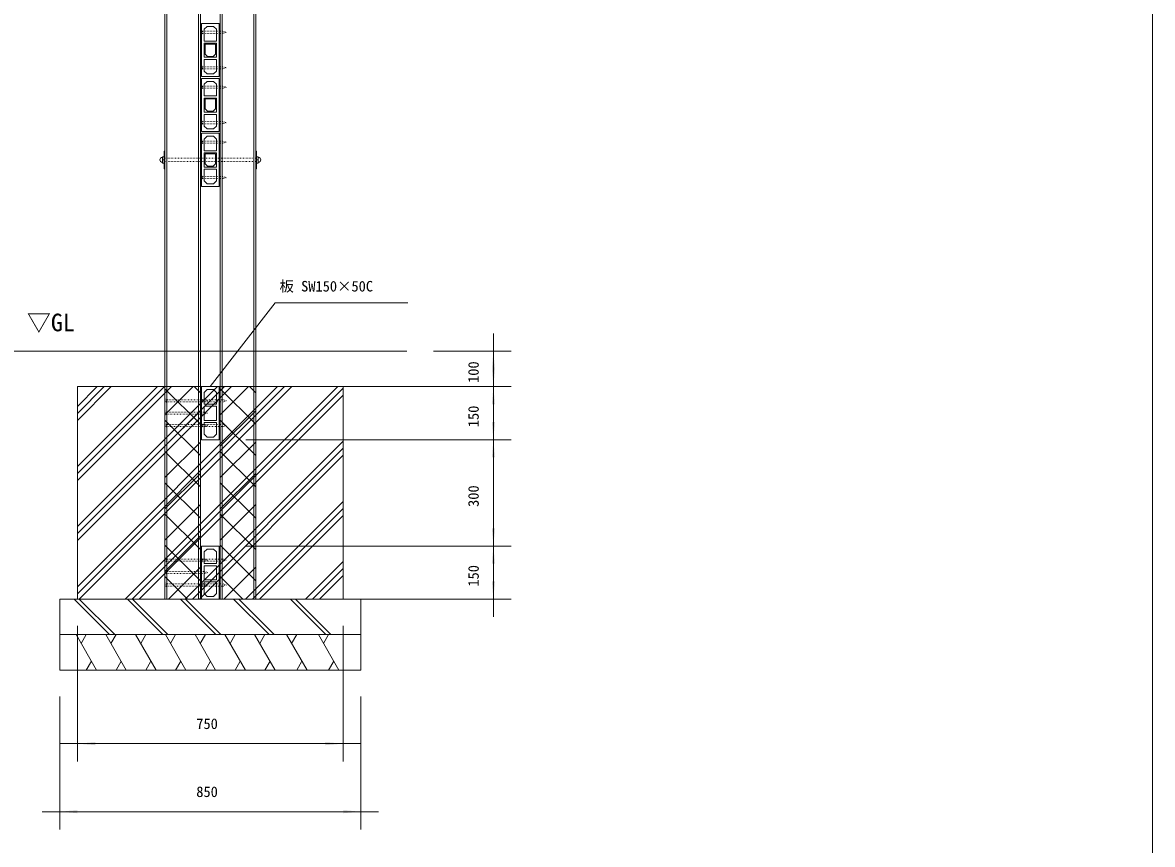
# Model space of a CAD drawing. Units: millimetres, scale not verified. Extents: x -4875 to 4875, y -3438 to 3438.
# Drawn here: x 1686 to 4875, y -1049 to 1271 of the extents above; entities that cross this region are included whole.
import ezdxf
from ezdxf.enums import TextEntityAlignment as Align

# ---------------------------------------------------------------- set-up
doc = ezdxf.new("R2010")
doc.units = ezdxf.units.MM
doc.header["$LTSCALE"] = 20
doc.linetypes.add('USER5', pattern=[0.208282, 0.069427, -0.138855])
doc.layers.add('0-1_____', color=30, linetype='Continuous', lineweight=18)
doc.styles.add('ＭＳ ゴシック', font='')
doc.styles.get('ＭＳ ゴシック').set_extended_font_data('MS Gothic')

msp = doc.modelspace()

# ---------------------------------------------------------------- linework, layer by layer
at = {"layer": '0-1_____'}
for p, q in [((2182.92, 2193.18), (2182.92, -356.81)), ((2248.92, -356.81), (2248.92, 2193.18)), ((2338.92, 2193.18), (2338.92, -356.81)), ((2080.62, 890.34), (2080.62, 876.03)), ((2081.34, 883.18), (2084.91, 883.18)), ((2350.51, 883.18), (2346.94, 883.18)), ((2351.22, 890.34), (2351.22, 876.03)), ((1570.92, 343.18), (2770.92, 343.18)), ((1840.92, -341.61), (2425.72, 243.19)), ((1840.92, -321.81), (2405.92, 243.19)), ((1840.92, 147.7), (1936.4, 243.18)), ((1840.92, -22), (2106.11, 243.18)), ((1840.92, -191.71), (2275.81, 243.18)), ((1840.92, 167.5), (1916.6, 243.18)), ((1840.92, -2.2), (2086.31, 243.18)), ((1840.92, -171.91), (2256.02, 243.18)), ((1840.92, 187.3), (1896.8, 243.18)), ((1840.92, 17.6), (2066.51, 243.18)), ((1840.92, -152.11), (2236.22, 243.18)), ((1845.52, -356.81), (2445.52, 243.19)), ((1975.63, -356.81), (2575.63, 243.19)), ((1995.43, -356.81), (2590.92, 238.68)), ((2087.92, 163.48), (2167.63, 243.18)), ((2187.92, 137.07), (2087.92, 237.07)), ((2187.92, 225.46), (2170.19, 243.18)), ((2243.92, 163.48), (2323.63, 243.18)), ((2343.92, 137.07), (2243.92, 237.07)), ((2343.92, 225.46), (2326.19, 243.18)), ((2015.23, -356.81), (2590.92, 218.88)), ((2087.92, 75.09), (2187.92, 175.09)), ((2243.92, 75.09), (2343.92, 175.09)), ((2187.92, 48.68), (2087.92, 148.68)), ((2343.92, 48.68), (2243.92, 148.68)), ((2087.92, -13.3), (2187.92, 86.7)), ((2145.33, -356.81), (2590.92, 88.77)), ((2165.13, -356.81), (2590.92, 68.98)), ((2243.92, -13.3), (2343.92, 86.7)), ((2187.92, -39.71), (2087.92, 60.29)), ((2184.93, -356.81), (2590.92, 49.18)), ((2343.92, -39.71), (2243.92, 60.29)), ((2087.92, -101.69), (2187.92, -1.69)), ((2187.92, -128.09), (2087.92, -28.1)), ((2243.92, -101.69), (2343.92, -1.69)), ((2343.92, -128.09), (2243.92, -28.1)), ((2087.92, -190.08), (2187.92, -90.08)), ((2243.92, -190.08), (2343.92, -90.08)), ((2315.04, -356.81), (2590.92, -80.93)), ((2187.92, -216.48), (2087.92, -116.48)), ((2343.92, -216.48), (2243.92, -116.48)), ((2334.84, -356.81), (2590.92, -100.73)), ((2354.64, -356.81), (2590.92, -120.53)), ((2087.92, -278.46), (2187.92, -178.46)), ((2243.92, -278.46), (2343.92, -178.46)), ((2187.92, -304.87), (2087.92, -204.87)), ((2343.92, -304.87), (2243.92, -204.87)), ((2484.74, -356.81), (2590.92, -250.64)), ((2097.96, -356.81), (2187.92, -266.85)), ((2253.96, -356.81), (2343.92, -266.85)), ((2504.54, -356.81), (2590.92, -270.44)), ((2151.48, -356.81), (2087.92, -293.26)), ((2307.48, -356.81), (2243.92, -293.26)), ((2524.34, -356.81), (2590.92, -290.23)), ((1831.78, -356.81), (1931.78, -456.81)), ((1845.92, -356.81), (1945.92, -456.81)), ((1981.78, -356.81), (2081.78, -456.81)), ((1995.92, -356.81), (2095.92, -456.81)), ((2131.78, -356.81), (2231.78, -456.81)), ((2145.92, -356.81), (2245.92, -456.81)), ((2186.35, -356.81), (2187.92, -355.24)), ((2281.78, -356.81), (2381.78, -456.81)), ((2295.92, -356.81), (2395.92, -456.81)), ((2342.35, -356.81), (2343.92, -355.24)), ((2441.78, -356.81), (2541.78, -456.81)), ((2455.92, -356.81), (2555.92, -456.81)), ((1894.79, -556.81), (1837.05, -456.81)), ((1851.49, -481.81), (1865.92, -456.81)), ((1978.79, -556.81), (1921.05, -456.81)), ((1935.49, -481.81), (1949.92, -456.81)), ((2062.79, -556.81), (2005.05, -456.81)), ((2019.49, -481.81), (2033.92, -456.81)), ((2146.79, -556.81), (2089.05, -456.81)), ((2103.49, -481.81), (2117.92, -456.81)), ((2230.79, -556.81), (2173.05, -456.81)), ((2187.49, -481.81), (2201.92, -456.81)), ((2314.79, -556.81), (2257.05, -456.81)), ((2271.49, -481.81), (2285.92, -456.81)), ((2398.79, -556.81), (2341.05, -456.81)), ((2355.49, -481.81), (2369.92, -456.81)), ((2488.79, -556.81), (2431.05, -456.81)), ((2445.49, -481.81), (2459.92, -456.81)), ((2578.79, -556.81), (2521.05, -456.81)), ((2535.49, -481.81), (2549.92, -456.81)), ((1880.36, -531.81), (1865.92, -556.81)), ((1964.36, -531.81), (1949.92, -556.81)), ((2048.36, -531.81), (2033.92, -556.81)), ((2132.36, -531.81), (2117.92, -556.81)), ((2216.36, -531.81), (2201.92, -556.81)), ((2300.36, -531.81), (2285.92, -556.81)), ((2384.36, -531.81), (2369.92, -556.81)), ((2474.36, -531.81), (2459.92, -556.81)), ((2564.36, -531.81), (2549.92, -556.81))]:
    msp.add_line(p, q, dxfattribs=at)
at = {"layer": '0-1_____', "color": 1}
for p, q in [((2399.22, 479.49), (2215.92, 243.18)), ((2399.22, 479.49), (2773.01, 479.49)), ((3014.92, 343.18), (3014.92, 393.18)), ((2845.92, 343.18), (3064.92, 343.18)), ((3014.92, 243.18), (3014.92, 343.18)), ((3014.92, 243.18), (3014.92, 293.18)), ((2315.92, 243.18), (3064.92, 243.18)), ((2315.92, 243.18), (3064.92, 243.18)), ((3014.92, 93.19), (3014.92, 243.18)), ((3014.92, 193.19), (3014.92, 243.18)), ((3014.92, 93.19), (3014.92, 143.18)), ((2315.92, 93.19), (3064.92, 93.19)), ((2315.92, 93.19), (3064.92, 93.19)), ((3014.92, -206.81), (3014.92, 93.19)), ((3014.92, 43.19), (3014.92, 93.19)), ((3014.92, -206.81), (3014.92, -156.81)), ((2315.92, -206.81), (3064.92, -206.81)), ((2315.92, -206.81), (3064.92, -206.81)), ((3014.92, -356.81), (3014.92, -206.81)), ((3014.92, -256.81), (3014.92, -206.81)), ((2315.92, -356.81), (3064.92, -356.81)), ((3014.92, -406.81), (3014.92, -356.81)), ((1840.92, -431.81), (1840.92, -814.73)), ((2590.92, -431.81), (2590.92, -814.73)), ((1790.92, -631.81), (1790.92, -1006.73)), ((2640.92, -631.81), (2640.92, -1006.73)), ((1790.92, -764.73), (1840.92, -764.73)), ((1840.92, -764.73), (2590.92, -764.73)), ((2590.92, -764.73), (2640.92, -764.73)), ((1740.92, -956.73), (1790.92, -956.73)), ((1790.92, -956.73), (2640.92, -956.73)), ((2640.92, -956.73), (2690.92, -956.73))]:
    msp.add_line(p, q, dxfattribs=at)
at = {"layer": '0-1_____'}
for points in [[(-4875, 3437.5), (4875, 3437.5), (4875, -3437.5), (-4875, -3437.5)], [(2248.92, 2193.18), (2338.92, 2193.18), (2343.92, 2188.18), (2343.92, -356.81), (2243.92, -356.81), (2243.92, 2188.18)], [(2190.92, 1118.18), (2190.92, 1268.18), (2240.92, 1268.18), (2240.92, 1118.18)], [(2198.92, 1218.68), (2198.92, 1251.68), (2206.92, 1259.68), (2224.92, 1259.68), (2232.92, 1251.68), (2232.92, 1218.68)], [(2198.92, 1172.68), (2198.92, 1212.68), (2232.92, 1212.68), (2232.92, 1172.68)], [(2208.27, 1175.22), (2201.47, 1182.02), (2201.47, 1210.07), (2230.37, 1210.07), (2230.37, 1182.02), (2223.57, 1175.22)], [(2206.92, 1125.68), (2198.92, 1133.68), (2198.92, 1166.68), (2232.92, 1166.68), (2232.92, 1133.68), (2224.92, 1125.68)], [(2190.92, 963.18), (2190.92, 1113.18), (2240.92, 1113.18), (2240.92, 963.18)], [(2198.92, 1063.68), (2198.92, 1096.68), (2206.92, 1104.68), (2224.92, 1104.68), (2232.92, 1096.68), (2232.92, 1063.68)], [(2198.92, 1017.68), (2198.92, 1057.68), (2232.92, 1057.68), (2232.92, 1017.68)], [(2208.27, 1020.22), (2201.47, 1027.02), (2201.47, 1055.07), (2230.37, 1055.07), (2230.37, 1027.02), (2223.57, 1020.22)], [(2206.92, 970.68), (2198.92, 978.68), (2198.92, 1011.68), (2232.92, 1011.68), (2232.92, 978.68), (2224.92, 970.68)], [(2190.92, 808.18), (2190.92, 958.18), (2240.92, 958.18), (2240.92, 808.18)], [(2198.92, 908.68), (2198.92, 941.68), (2206.92, 949.68), (2224.92, 949.68), (2232.92, 941.68), (2232.92, 908.68)], [(2085.62, 908.18), (2087.92, 908.18), (2087.92, 858.18), (2085.62, 858.18)], [(2198.92, 862.68), (2198.92, 902.68), (2232.92, 902.68), (2232.92, 862.68)], [(2208.27, 865.22), (2201.47, 872.02), (2201.47, 900.07), (2230.37, 900.07), (2230.37, 872.02), (2223.57, 865.22)], [(2343.92, 908.18), (2346.22, 908.18), (2346.22, 858.18), (2343.92, 858.18)], [(2080.62, 892.18), (2085.62, 892.18), (2085.62, 874.18), (2080.62, 874.18)], [(2346.22, 892.18), (2351.22, 892.18), (2351.22, 874.18), (2346.22, 874.18)], [(2206.92, 815.68), (2198.92, 823.68), (2198.92, 856.68), (2232.92, 856.68), (2232.92, 823.68), (2224.92, 815.68)], [(1840.92, 243.19), (2590.92, 243.19), (2590.92, -356.81), (1840.92, -356.81)], [(2190.92, 93.19), (2190.92, 243.18), (2240.92, 243.18), (2240.92, 93.19)], [(2198.92, 193.69), (2198.92, 226.68), (2206.92, 234.68), (2224.92, 234.68), (2232.92, 226.68), (2232.92, 193.69)], [(2198.92, 193.68), (2198.92, 226.68), (2206.92, 234.68), (2224.92, 234.68), (2232.92, 226.68), (2232.92, 193.68)], [(2198.92, 147.69), (2198.92, 187.69), (2232.92, 187.69), (2232.92, 147.69)], [(2198.92, 147.68), (2198.92, 187.68), (2232.92, 187.68), (2232.92, 147.68)], [(2206.92, 100.69), (2198.92, 108.69), (2198.92, 141.68), (2232.92, 141.68), (2232.92, 108.69), (2224.92, 100.69)], [(2206.92, 100.68), (2198.92, 108.68), (2198.92, 141.68), (2232.92, 141.68), (2232.92, 108.68), (2224.92, 100.68)], [(2190.92, -356.81), (2190.92, -206.81), (2240.92, -206.81), (2240.92, -356.81)], [(2198.92, -256.31), (2198.92, -223.31), (2206.92, -215.31), (2224.92, -215.31), (2232.92, -223.31), (2232.92, -256.31)], [(2198.92, -256.31), (2198.92, -223.31), (2206.92, -215.31), (2224.92, -215.31), (2232.92, -223.31), (2232.92, -256.31)], [(2198.92, -302.31), (2198.92, -262.31), (2232.92, -262.31), (2232.92, -302.31)], [(2198.92, -302.31), (2198.92, -262.31), (2232.92, -262.31), (2232.92, -302.31)], [(2206.92, -349.31), (2198.92, -341.31), (2198.92, -308.31), (2232.92, -308.31), (2232.92, -341.31), (2224.92, -349.31)], [(2206.92, -349.31), (2198.92, -341.31), (2198.92, -308.31), (2232.92, -308.31), (2232.92, -341.31), (2224.92, -349.31)], [(1790.92, -356.81), (2640.92, -356.81), (2640.92, -456.81), (1790.92, -456.81)], [(1790.92, -456.81), (2640.92, -456.81), (2640.92, -556.81), (1790.92, -556.81)]]:
    msp.add_lwpolyline(points, close=True, dxfattribs=at)
msp.add_lwpolyline([(2092.92, -356.81), (2092.92, 2193.18), (2182.92, 2193.18), (2187.92, 2188.18), (2187.92, -356.81), (2087.92, -356.81), (2087.92, 2188.18), (2092.92, 2193.18)], dxfattribs=at)
at = {"layer": '0-1_____', "linetype": 'USER5'}
for points in [[(2194.22, 1240.18), (2190.92, 1236.88), (2190.92, 1249.48), (2194.22, 1246.18)], [(2249.92, 1246.18), (2260.92, 1243.18), (2249.92, 1240.18), (2194.22, 1240.18), (2194.22, 1246.18)], [(2194.22, 1140.18), (2190.92, 1136.88), (2190.92, 1149.48), (2194.22, 1146.18)], [(2249.92, 1146.18), (2260.92, 1143.18), (2249.92, 1140.18), (2194.22, 1140.18), (2194.22, 1146.18)], [(2194.22, 1085.18), (2190.92, 1081.88), (2190.92, 1094.48), (2194.22, 1091.18)], [(2249.92, 1091.18), (2260.92, 1088.18), (2249.92, 1085.18), (2194.22, 1085.18), (2194.22, 1091.18)], [(2194.22, 985.18), (2190.92, 981.88), (2190.92, 994.48), (2194.22, 991.18)], [(2249.92, 991.18), (2260.92, 988.18), (2249.92, 985.18), (2194.22, 985.18), (2194.22, 991.18)], [(2194.22, 930.18), (2190.92, 926.88), (2190.92, 939.48), (2194.22, 936.18)], [(2249.92, 936.18), (2260.92, 933.18), (2249.92, 930.18), (2194.22, 930.18), (2194.22, 936.18)], [(2087.92, 888.18), (2343.92, 888.18), (2343.92, 878.18), (2087.92, 878.18)], [(2194.22, 830.18), (2190.92, 826.88), (2190.92, 839.48), (2194.22, 836.18)], [(2249.92, 836.18), (2260.92, 833.18), (2249.92, 830.18), (2194.22, 830.18), (2194.22, 836.18)], [(2091.22, 200.19), (2087.92, 196.89), (2087.92, 209.49), (2091.22, 206.19)], [(2198.92, 206.19), (2207.92, 203.19), (2198.92, 200.19), (2091.22, 200.19), (2091.22, 206.19)], [(2194.22, 206.18), (2190.92, 209.49), (2190.92, 196.88), (2194.22, 200.18)], [(2251.92, 200.18), (2260.92, 203.18), (2251.92, 206.18), (2194.22, 206.18), (2194.22, 200.18)], [(2091.22, 165.19), (2087.92, 161.89), (2087.92, 174.49), (2091.22, 171.19)], [(2198.92, 171.19), (2207.92, 168.19), (2198.92, 165.19), (2091.22, 165.19), (2091.22, 171.19)], [(2091.22, 130.19), (2087.92, 126.89), (2087.92, 139.49), (2091.22, 136.19)], [(2198.92, 136.19), (2207.92, 133.19), (2198.92, 130.19), (2091.22, 130.19), (2091.22, 136.19)], [(2194.22, 130.18), (2190.92, 126.88), (2190.92, 139.49), (2194.22, 136.18)], [(2251.92, 136.18), (2260.92, 133.18), (2251.92, 130.18), (2194.22, 130.18), (2194.22, 136.18)], [(2091.22, -249.81), (2087.92, -253.12), (2087.92, -240.51), (2091.22, -243.81)], [(2198.92, -243.81), (2207.92, -246.81), (2198.92, -249.81), (2091.22, -249.81), (2091.22, -243.81)], [(2194.22, -243.81), (2190.92, -240.51), (2190.92, -253.11), (2194.22, -249.81)], [(2251.92, -249.81), (2260.92, -246.81), (2251.92, -243.81), (2194.22, -243.81), (2194.22, -249.81)], [(2091.22, -284.81), (2087.92, -288.12), (2087.92, -275.51), (2091.22, -278.81)], [(2198.92, -278.81), (2207.92, -281.81), (2198.92, -284.81), (2091.22, -284.81), (2091.22, -278.81)], [(2091.22, -319.81), (2087.92, -323.12), (2087.92, -310.51), (2091.22, -313.81)], [(2198.92, -313.81), (2207.92, -316.81), (2198.92, -319.81), (2091.22, -319.81), (2091.22, -313.81)], [(2194.22, -319.81), (2190.92, -323.11), (2190.92, -310.51), (2194.22, -313.81)], [(2251.92, -313.81), (2260.92, -316.81), (2251.92, -319.81), (2194.22, -319.81), (2194.22, -313.81)]]:
    msp.add_lwpolyline(points, close=True, dxfattribs=at)
at = {"layer": '0-1_____'}
for centre, start, end in [((2080.62, 883.18), 90, 180), ((2080.62, 883.18), 180, 270), ((2351.22, 883.18), 0, 90), ((2351.22, 883.18), 270, 0)]:
    msp.add_arc(centre, 7.15, start, end, dxfattribs=at)
at = {"layer": '0-1_____', "color": 1}
for points in [[(3014.92, 343.18), (3019.3, 293.19), (3010.55, 293.19)], [(3014.92, 243.18), (3010.55, 293.18), (3019.3, 293.18)], [(3014.92, 243.18), (3019.3, 193.19), (3010.55, 193.19)], [(3014.92, 93.19), (3010.55, 143.18), (3019.3, 143.18)], [(3014.92, 93.19), (3019.3, 43.19), (3010.55, 43.19)], [(3014.92, -206.81), (3010.55, -156.82), (3019.3, -156.82)], [(3014.92, -206.81), (3019.3, -256.81), (3010.55, -256.81)], [(3014.92, -356.81), (3010.55, -306.82), (3019.3, -306.82)], [(1840.92, -764.73), (1890.92, -760.36), (1890.92, -769.1)], [(2590.92, -764.73), (2540.93, -769.1), (2540.93, -760.36)], [(1790.92, -956.73), (1840.92, -952.36), (1840.92, -961.1)], [(2640.92, -956.73), (2590.93, -961.1), (2590.93, -952.36)]]:
    msp.add_solid(points, dxfattribs=at)

# ---------------------------------------------------------------- texts
at = {"layer": '0-1_____', "color": 7, "style": 'ＭＳ ゴシック'}
for s, height, p in [('板 SW150×50C', 29.85, (2411.11, 502.61)), ('▽GL', 49.76, (1698.01, 384.42)), ('750', 29.85, (2176.23, -732.32)), ('850', 29.85, (2176.23, -924.32))]:
    msp.add_text(s, height=height, dxfattribs=at).set_placement(p, align=Align.BOTTOM_LEFT)
for s, p in [('100', (2982.51, 253.5)), ('150', (2982.51, 128.5)), ('300', (2982.51, -96.5)), ('150', (2982.51, -321.5))]:
    msp.add_text(s, height=29.85, rotation=90, dxfattribs=at).set_placement(p, align=Align.BOTTOM_LEFT)

doc.saveas('drawing.dxf')
